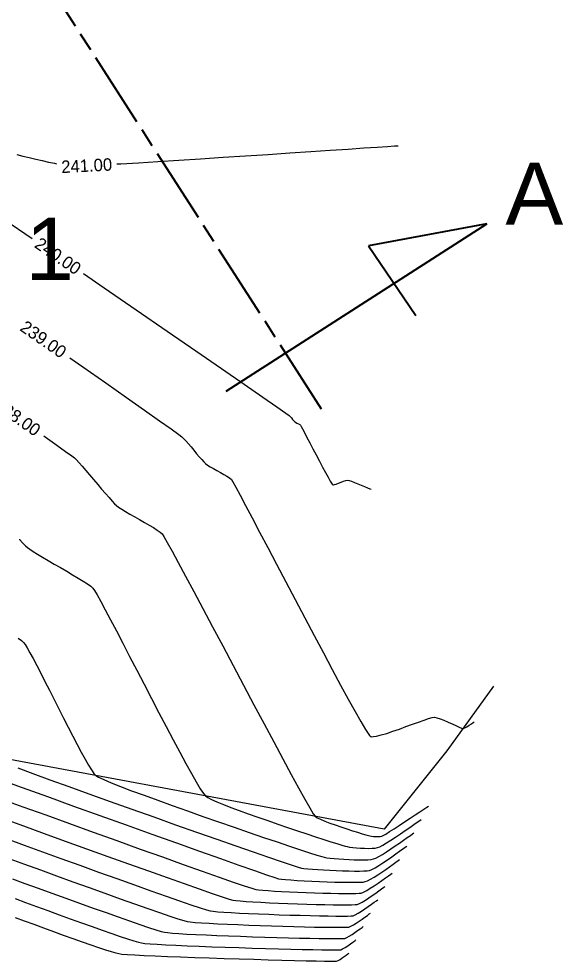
# Model space of a CAD drawing. Header units: metres. Extents: x 708931 to 723899, y 5405153 to 5413472.
# Drawn here: x 709406.3 to 709581.2, y 5411330.4 to 5411633.4 of the extents above; entities that cross this region are included whole.
import ezdxf

# ---------------------------------------------------------------- set-up
doc = ezdxf.new("R2010")
doc.units = ezdxf.units.M
doc.header["$LTSCALE"] = 12.7
doc.header["$MEASUREMENT"] = 0
doc.linetypes.add('ACAD_ISO08W100', pattern=[36, 24, -3, 6, -3])
for name, color, linetype in [('CONT-MJR1', 252, 'Continuous'), ('CONT-MNR1', 251, 'Continuous'), ('contornos2', 7, 'Continuous')]:
    doc.layers.add(name, color=color, linetype=linetype)
doc.layers.add('corte', color=214, linetype='ACAD_ISO08W100', lineweight=40)

msp = doc.modelspace()

# ---------------------------------------------------------------- linework, layer by layer
at = {"layer": 'CONT-MJR1', "flags": 128}
for points, elevation in [([(709401.47, 5411568.98), (709410.59, 5411562.75)], 240), ([(709427.08, 5411551.44), (709433.65, 5411546.93), (709444.03, 5411539.79), (709453.92, 5411532.99), (709463.12, 5411526.65), (709471.44, 5411520.9), (709478.7, 5411515.89), (709484.69, 5411511.75), (709489.22, 5411508.61), (709492.11, 5411506.61), (709493.16, 5411505.87), (709493.47, 5411505.55), (709493.86, 5411505.09), (709494.26, 5411504.61), (709494.63, 5411504.17), (709494.92, 5411503.88), (709495.23, 5411503.66), (709495.66, 5411503.42), (709496.12, 5411503.17), (709496.54, 5411502.92), (709496.83, 5411502.69), (709497.03, 5411502.35), (709497.47, 5411501.54), (709498.1, 5411500.34), (709498.88, 5411498.82), (709499.79, 5411497.06), (709500.78, 5411495.15), (709501.82, 5411493.15), (709502.86, 5411491.16), (709503.87, 5411489.25), (709504.81, 5411487.49), (709505.65, 5411485.98), (709506.34, 5411484.78), (709506.77, 5411484.09), (709507, 5411483.77), (709507.11, 5411483.66), (709507.15, 5411483.64), (709507.22, 5411483.61), (709507.39, 5411483.6), (709507.72, 5411483.63), (709508.25, 5411483.78), (709509.02, 5411484.07), (709509.83, 5411484.41), (709510.63, 5411484.74), (709511.34, 5411484.97), (709511.89, 5411485.06), (709512.39, 5411484.96), (709513.17, 5411484.71), (709514.14, 5411484.35), (709515.22, 5411483.92), (709516.33, 5411483.46), (709517.4, 5411483.01), (709518.34, 5411482.61), (709519.07, 5411482.3), (709519.53, 5411482.11)], 240), ([(709405.91, 5411392.56), (709410.74, 5411390.76), (709416.25, 5411388.75), (709422.3, 5411386.55), (709428.79, 5411384.21), (709435.58, 5411381.77), (709442.56, 5411379.28), (709449.61, 5411376.78), (709456.61, 5411374.31), (709463.42, 5411371.91), (709469.94, 5411369.62), (709476.04, 5411367.5), (709481.61, 5411365.57), (709486.51, 5411363.88), (709490.63, 5411362.47), (709493.84, 5411361.39), (709496.03, 5411360.68), (709497.08, 5411360.38), (709497.92, 5411360.25), (709499.12, 5411360.12), (709500.61, 5411359.99), (709502.33, 5411359.87), (709504.23, 5411359.75), (709506.23, 5411359.64), (709508.28, 5411359.55), (709510.32, 5411359.47), (709512.29, 5411359.42), (709514.13, 5411359.4), (709515.78, 5411359.4), (709517.17, 5411359.44), (709518.25, 5411359.52), (709518.95, 5411359.63), (709519.73, 5411359.94), (709520.76, 5411360.48), (709521.97, 5411361.21), (709523.31, 5411362.07), (709524.71, 5411363), (709526.12, 5411363.96), (709527.46, 5411364.9), (709528.67, 5411365.76), (709529.7, 5411366.5), (709530.48, 5411367.05), (709530.94, 5411367.37)], 235), ([(709403.34, 5411363.33), (709408.14, 5411361.58), (709413.18, 5411359.74), (709418.37, 5411357.86), (709423.61, 5411355.96), (709428.83, 5411354.08), (709433.94, 5411352.24), (709438.85, 5411350.49), (709443.47, 5411348.85), (709447.72, 5411347.36), (709451.51, 5411346.04), (709454.76, 5411344.93), (709457.38, 5411344.06), (709459.28, 5411343.46), (709460.38, 5411343.17), (709461.37, 5411343.04), (709462.92, 5411342.89), (709464.95, 5411342.75), (709467.41, 5411342.6), (709470.23, 5411342.46), (709473.35, 5411342.31), (709476.69, 5411342.17), (709480.21, 5411342.03), (709483.83, 5411341.9), (709487.49, 5411341.78), (709491.13, 5411341.67), (709494.68, 5411341.57), (709498.08, 5411341.48), (709501.27, 5411341.41), (709504.19, 5411341.36), (709506.76, 5411341.32), (709508.93, 5411341.31), (709510.63, 5411341.31), (709511.79, 5411341.34), (709512.36, 5411341.4), (709513.02, 5411341.66), (709513.83, 5411342.09), (709514.73, 5411342.65), (709515.69, 5411343.29), (709516.63, 5411343.95), (709517.52, 5411344.59), (709518.29, 5411345.15), (709518.9, 5411345.6), (709519.28, 5411345.86)], 230)]:
    msp.add_lwpolyline(points, dxfattribs=dict(at, elevation=elevation))
at = {"layer": 'CONT-MNR1', "flags": 128}
for points, elevation in [([(709437.73, 5411586.7), (709439.01, 5411586.77), (709444.72, 5411587.12), (709450.99, 5411587.51), (709457.69, 5411587.94), (709464.71, 5411588.39), (709471.9, 5411588.85), (709479.17, 5411589.32), (709486.37, 5411589.8), (709493.39, 5411590.26), (709500.1, 5411590.7), (709506.38, 5411591.12), (709512.11, 5411591.5), (709517.16, 5411591.84), (709521.42, 5411592.12), (709524.75, 5411592.34), (709527.03, 5411592.5), (709528.14, 5411592.57)], 241), ([(709405.67, 5411589.72), (709407.57, 5411589.23), (709409.6, 5411588.74), (709411.69, 5411588.25), (709413.78, 5411587.77), (709415.82, 5411587.32), (709417.74, 5411586.91), (709418.36, 5411586.79)], 241), ([(709422.64, 5411524.41), (709426.84, 5411521.48), (709434.18, 5411516.35), (709440.83, 5411511.68), (709446.66, 5411507.58), (709451.5, 5411504.16), (709455.21, 5411501.52), (709457.65, 5411499.78), (709458.65, 5411499.03), (709459.23, 5411498.47), (709459.94, 5411497.69), (709460.75, 5411496.76), (709461.61, 5411495.73), (709462.51, 5411494.65), (709463.4, 5411493.57), (709464.26, 5411492.55), (709465.05, 5411491.65), (709465.74, 5411490.91), (709466.29, 5411490.38), (709466.94, 5411489.9), (709467.81, 5411489.36), (709468.83, 5411488.78), (709469.94, 5411488.17), (709471.07, 5411487.55), (709472.16, 5411486.93), (709473.15, 5411486.33), (709473.98, 5411485.76), (709474.58, 5411485.24), (709475.04, 5411484.51), (709475.98, 5411482.82), (709477.37, 5411480.25), (709479.15, 5411476.93), (709481.26, 5411472.94), (709483.65, 5411468.39), (709486.29, 5411463.39), (709489.1, 5411458.03), (709492.05, 5411452.42), (709495.08, 5411446.65), (709498.14, 5411440.85), (709501.19, 5411435.09), (709504.16, 5411429.5), (709507.01, 5411424.16), (709509.69, 5411419.18), (709512.14, 5411414.67), (709514.32, 5411410.73), (709516.17, 5411407.46), (709517.65, 5411404.95), (709518.53, 5411403.57), (709518.99, 5411402.94), (709519.2, 5411402.72), (709519.27, 5411402.67), (709519.39, 5411402.63), (709519.67, 5411402.59), (709520.23, 5411402.61), (709521.2, 5411402.77), (709522.71, 5411403.14), (709524.5, 5411403.67), (709526.48, 5411404.32), (709528.57, 5411405.05), (709530.69, 5411405.82), (709532.78, 5411406.58), (709534.74, 5411407.29), (709536.5, 5411407.92), (709537.99, 5411408.41), (709539.12, 5411408.73), (709539.82, 5411408.83), (709540.63, 5411408.69), (709541.68, 5411408.34), (709542.9, 5411407.86), (709544.21, 5411407.29), (709545.51, 5411406.7), (709546.72, 5411406.15), (709547.77, 5411405.69), (709548.57, 5411405.38), (709549.04, 5411405.28), (709549.57, 5411405.44), (709550.26, 5411405.8), (709551.01, 5411406.28), (709551.72, 5411406.76), (709552.3, 5411407.17), (709552.65, 5411407.4)], 239), ([(709414.3, 5411499.3), (709414.7, 5411499.01), (709418.43, 5411496.36), (709421.32, 5411494.29), (709423.26, 5411492.87), (709424.15, 5411492.19), (709424.78, 5411491.57), (709425.62, 5411490.67), (709426.63, 5411489.53), (709427.78, 5411488.21), (709429.01, 5411486.76), (709430.3, 5411485.23), (709431.61, 5411483.69), (709432.89, 5411482.17), (709434.12, 5411480.73), (709435.25, 5411479.44), (709436.24, 5411478.33), (709437.05, 5411477.46), (709437.65, 5411476.88), (709438.35, 5411476.37), (709439.34, 5411475.73), (709440.57, 5411474.99), (709441.98, 5411474.17), (709443.5, 5411473.3), (709445.08, 5411472.41), (709446.66, 5411471.5), (709448.17, 5411470.62), (709449.55, 5411469.79), (709450.74, 5411469.02), (709451.69, 5411468.35), (709452.32, 5411467.79), (709452.87, 5411466.95), (709453.95, 5411465.07), (709455.51, 5411462.24), (709457.5, 5411458.59), (709459.85, 5411454.22), (709462.51, 5411449.25), (709465.42, 5411443.78), (709468.54, 5411437.93), (709471.79, 5411431.8), (709475.13, 5411425.5), (709478.5, 5411419.16), (709481.84, 5411412.87), (709485.1, 5411406.74), (709488.22, 5411400.9), (709491.15, 5411395.44), (709493.82, 5411390.48), (709496.19, 5411386.12), (709498.19, 5411382.49), (709499.78, 5411379.69), (709500.89, 5411377.83), (709501.46, 5411377.01), (709502.15, 5411376.56), (709503.21, 5411376.04), (709504.58, 5411375.46), (709506.19, 5411374.84), (709507.95, 5411374.21), (709509.8, 5411373.57), (709511.67, 5411372.95), (709513.48, 5411372.37), (709515.16, 5411371.85), (709516.63, 5411371.4), (709517.83, 5411371.05), (709518.67, 5411370.81), (709519.1, 5411370.7), (709519.61, 5411370.62), (709520.28, 5411370.55), (709521.02, 5411370.5), (709521.75, 5411370.47), (709522.41, 5411370.49), (709522.91, 5411370.57), (709523.34, 5411370.79), (709524.21, 5411371.31), (709525.42, 5411372.07), (709526.88, 5411373.01), (709528.53, 5411374.08), (709530.27, 5411375.21), (709532.02, 5411376.36), (709533.69, 5411377.46), (709535.2, 5411378.46), (709536.47, 5411379.3), (709537.41, 5411379.92), (709537.94, 5411380.27)], 238), ([(709406.47, 5411466.07), (709406.53, 5411466), (709407.58, 5411464.84), (709408.42, 5411463.96), (709409.02, 5411463.39), (709409.76, 5411462.84), (709410.86, 5411462.12), (709412.27, 5411461.26), (709413.91, 5411460.28), (709415.73, 5411459.22), (709417.67, 5411458.1), (709419.66, 5411456.95), (709421.65, 5411455.79), (709423.57, 5411454.66), (709425.37, 5411453.58), (709426.98, 5411452.58), (709428.34, 5411451.69), (709429.39, 5411450.94), (709430.07, 5411450.34), (709430.57, 5411449.62), (709431.42, 5411448.17), (709432.59, 5411446.06), (709434.04, 5411443.37), (709435.73, 5411440.19), (709437.62, 5411436.58), (709439.69, 5411432.62), (709441.89, 5411428.39), (709444.18, 5411423.97), (709446.54, 5411419.43), (709448.93, 5411414.84), (709451.3, 5411410.3), (709453.63, 5411405.86), (709455.87, 5411401.61), (709458, 5411397.63), (709459.97, 5411393.98), (709461.75, 5411390.76), (709463.3, 5411388.03), (709464.58, 5411385.87), (709465.57, 5411384.35), (709466.22, 5411383.56), (709466.98, 5411383.06), (709468.24, 5411382.43), (709469.94, 5411381.68), (709472.02, 5411380.82), (709474.44, 5411379.88), (709477.12, 5411378.87), (709480.02, 5411377.81), (709483.08, 5411376.72), (709486.25, 5411375.61), (709489.46, 5411374.5), (709492.66, 5411373.41), (709495.8, 5411372.35), (709498.81, 5411371.35), (709501.65, 5411370.42), (709504.25, 5411369.57), (709506.56, 5411368.83), (709508.52, 5411368.21), (709510.08, 5411367.73), (709511.18, 5411367.41), (709511.76, 5411367.26), (709512.57, 5411367.13), (709513.6, 5411367), (709514.78, 5411366.88), (709516.06, 5411366.79), (709517.37, 5411366.72), (709518.64, 5411366.69), (709519.81, 5411366.71), (709520.81, 5411366.78), (709521.59, 5411366.92), (709522.25, 5411367.2), (709523.21, 5411367.73), (709524.43, 5411368.46), (709525.82, 5411369.34), (709527.33, 5411370.33), (709528.89, 5411371.37), (709530.43, 5411372.41), (709531.89, 5411373.41), (709533.2, 5411374.32), (709534.3, 5411375.08), (709535.13, 5411375.65), (709535.61, 5411375.97)], 237), ([(709406.03, 5411434.29), (709407.12, 5411433.5), (709407.81, 5411432.9), (709408.3, 5411432.24), (709408.98, 5411431.13), (709409.85, 5411429.59), (709410.87, 5411427.69), (709412.03, 5411425.48), (709413.3, 5411423.01), (709414.66, 5411420.33), (709416.1, 5411417.5), (709417.59, 5411414.56), (709419.1, 5411411.56), (709420.62, 5411408.57), (709422.12, 5411405.62), (709423.59, 5411402.78), (709424.99, 5411400.09), (709426.32, 5411397.61), (709427.54, 5411395.39), (709428.64, 5411393.48), (709429.59, 5411391.92), (709430.38, 5411390.78), (709430.97, 5411390.11), (709431.87, 5411389.57), (709433.55, 5411388.79), (709435.94, 5411387.79), (709438.96, 5411386.6), (709442.51, 5411385.24), (709446.52, 5411383.75), (709450.91, 5411382.15), (709455.58, 5411380.46), (709460.45, 5411378.73), (709465.45, 5411376.97), (709470.48, 5411375.21), (709475.47, 5411373.48), (709480.32, 5411371.81), (709484.96, 5411370.23), (709489.31, 5411368.75), (709493.27, 5411367.42), (709496.76, 5411366.25), (709499.71, 5411365.28), (709502.03, 5411364.53), (709503.62, 5411364.04), (709504.42, 5411363.82), (709505.23, 5411363.69), (709506.32, 5411363.56), (709507.64, 5411363.43), (709509.14, 5411363.31), (709510.74, 5411363.2), (709512.41, 5411363.11), (709514.06, 5411363.05), (709515.66, 5411363.01), (709517.14, 5411363.01), (709518.44, 5411363.05), (709519.5, 5411363.14), (709520.27, 5411363.28), (709521.01, 5411363.57), (709521.99, 5411364.08), (709523.16, 5411364.77), (709524.47, 5411365.59), (709525.85, 5411366.5), (709527.26, 5411367.46), (709528.65, 5411368.41), (709529.95, 5411369.32), (709531.12, 5411370.15), (709532.1, 5411370.85), (709532.83, 5411371.37), (709533.27, 5411371.67)], 236), ([(709399.54, 5411389.09), (709407.3, 5411386.29), (709415.45, 5411383.34), (709423.85, 5411380.31), (709432.35, 5411377.25), (709440.79, 5411374.21), (709449.03, 5411371.25), (709456.92, 5411368.43), (709464.31, 5411365.79), (709471.05, 5411363.39), (709476.99, 5411361.29), (709481.98, 5411359.54), (709485.86, 5411358.19), (709488.5, 5411357.31), (709489.74, 5411356.94), (709490.66, 5411356.8), (709492.02, 5411356.67), (709493.74, 5411356.53), (709495.75, 5411356.39), (709498, 5411356.26), (709500.4, 5411356.14), (709502.88, 5411356.04), (709505.39, 5411355.94), (709507.84, 5411355.87), (709510.18, 5411355.81), (709512.32, 5411355.79), (709514.21, 5411355.79), (709515.77, 5411355.82), (709516.94, 5411355.88), (709517.63, 5411355.99), (709518.37, 5411356.27), (709519.32, 5411356.77), (709520.43, 5411357.44), (709521.66, 5411358.22), (709522.93, 5411359.07), (709524.21, 5411359.95), (709525.42, 5411360.8), (709526.53, 5411361.59), (709527.46, 5411362.26), (709528.18, 5411362.77), (709528.61, 5411363.07)], 234), ([(709400.53, 5411382.63), (709407.54, 5411380.09), (709414.91, 5411377.43), (709422.5, 5411374.69), (709430.18, 5411371.92), (709437.81, 5411369.17), (709445.27, 5411366.49), (709452.41, 5411363.94), (709459.1, 5411361.55), (709465.21, 5411359.38), (709470.61, 5411357.47), (709475.16, 5411355.88), (709478.73, 5411354.66), (709481.19, 5411353.85), (709482.4, 5411353.5), (709483.3, 5411353.37), (709484.65, 5411353.23), (709486.38, 5411353.1), (709488.43, 5411352.96), (709490.74, 5411352.83), (709493.25, 5411352.71), (709495.89, 5411352.59), (709498.61, 5411352.48), (709501.34, 5411352.38), (709504.02, 5411352.3), (709506.6, 5411352.24), (709509, 5411352.19), (709511.17, 5411352.17), (709513.05, 5411352.17), (709514.58, 5411352.2), (709515.69, 5411352.25), (709516.32, 5411352.34), (709517.08, 5411352.64), (709518.07, 5411353.17), (709519.22, 5411353.87), (709520.46, 5411354.67), (709521.73, 5411355.54), (709522.96, 5411356.4), (709524.1, 5411357.21), (709525.07, 5411357.91), (709525.82, 5411358.45), (709526.28, 5411358.77)], 233), ([(709401.51, 5411376.18), (709407.79, 5411373.9), (709414.38, 5411371.51), (709421.17, 5411369.06), (709428.03, 5411366.58), (709434.85, 5411364.12), (709441.52, 5411361.73), (709447.91, 5411359.44), (709453.9, 5411357.31), (709459.39, 5411355.37), (709464.25, 5411353.66), (709468.36, 5411352.23), (709471.61, 5411351.13), (709473.88, 5411350.39), (709475.06, 5411350.06), (709476, 5411349.92), (709477.44, 5411349.78), (709479.3, 5411349.64), (709481.52, 5411349.5), (709484.03, 5411349.37), (709486.79, 5411349.23), (709489.71, 5411349.1), (709492.74, 5411348.98), (709495.81, 5411348.87), (709498.87, 5411348.78), (709501.84, 5411348.69), (709504.66, 5411348.63), (709507.28, 5411348.58), (709509.62, 5411348.55), (709511.63, 5411348.55), (709513.24, 5411348.57), (709514.38, 5411348.62), (709515, 5411348.69), (709515.71, 5411348.97), (709516.61, 5411349.45), (709517.64, 5411350.07), (709518.75, 5411350.79), (709519.88, 5411351.56), (709520.98, 5411352.34), (709521.99, 5411353.06), (709522.86, 5411353.69), (709523.53, 5411354.18), (709523.95, 5411354.47)], 232), ([(709402.49, 5411369.73), (709408.03, 5411367.71), (709413.84, 5411365.6), (709419.82, 5411363.43), (709425.87, 5411361.25), (709431.88, 5411359.08), (709437.76, 5411356.97), (709443.4, 5411354.96), (709448.71, 5411353.07), (709453.57, 5411351.35), (709457.89, 5411349.84), (709461.57, 5411348.58), (709464.5, 5411347.59), (709466.58, 5411346.93), (709467.72, 5411346.61), (709468.69, 5411346.48), (709470.19, 5411346.34), (709472.15, 5411346.2), (709474.5, 5411346.05), (709477.18, 5411345.91), (709480.13, 5411345.77), (709483.29, 5411345.63), (709486.58, 5411345.5), (709489.95, 5411345.38), (709493.32, 5411345.27), (709496.65, 5411345.17), (709499.86, 5411345.08), (709502.89, 5411345.01), (709505.67, 5411344.96), (709508.15, 5411344.93), (709510.25, 5411344.92), (709511.91, 5411344.94), (709513.08, 5411344.98), (709513.68, 5411345.05), (709514.42, 5411345.34), (709515.34, 5411345.84), (709516.38, 5411346.48), (709517.48, 5411347.21), (709518.57, 5411347.97), (709519.59, 5411348.71), (709520.48, 5411349.35), (709521.18, 5411349.86), (709521.61, 5411350.16)], 231), ([(709404.18, 5411356.94), (709408.25, 5411355.45), (709412.52, 5411353.89), (709416.91, 5411352.29), (709421.35, 5411350.67), (709425.78, 5411349.08), (709430.11, 5411347.52), (709434.29, 5411346.03), (709438.23, 5411344.64), (709441.87, 5411343.36), (709445.14, 5411342.23), (709447.96, 5411341.28), (709450.26, 5411340.53), (709451.98, 5411340), (709453.04, 5411339.73), (709454.05, 5411339.6), (709455.63, 5411339.45), (709457.73, 5411339.31), (709460.27, 5411339.16), (709463.19, 5411339.01), (709466.44, 5411338.86), (709469.95, 5411338.71), (709473.65, 5411338.57), (709477.49, 5411338.43), (709481.39, 5411338.3), (709485.3, 5411338.18), (709489.16, 5411338.07), (709492.9, 5411337.97), (709496.46, 5411337.88), (709499.78, 5411337.81), (709502.79, 5411337.75), (709505.43, 5411337.71), (709507.64, 5411337.69), (709509.35, 5411337.69), (709510.51, 5411337.71), (709511.05, 5411337.75), (709511.68, 5411338.01), (709512.48, 5411338.46), (709513.37, 5411339.02), (709514.29, 5411339.65), (709515.17, 5411340.28), (709515.95, 5411340.85), (709516.57, 5411341.29), (709516.95, 5411341.56)], 229), ([(709405.07, 5411350.55), (709408.42, 5411349.31), (709411.93, 5411348.02), (709415.54, 5411346.7), (709419.19, 5411345.37), (709422.82, 5411344.06), (709426.39, 5411342.78), (709429.84, 5411341.55), (709433.1, 5411340.4), (709436.13, 5411339.35), (709438.86, 5411338.41), (709441.23, 5411337.62), (709443.2, 5411336.99), (709444.71, 5411336.54), (709445.7, 5411336.29), (709446.75, 5411336.15), (709448.45, 5411336.01), (709450.74, 5411335.86), (709453.53, 5411335.7), (709456.75, 5411335.55), (709460.34, 5411335.39), (709464.23, 5411335.23), (709468.34, 5411335.08), (709472.6, 5411334.93), (709476.94, 5411334.79), (709481.29, 5411334.66), (709485.58, 5411334.53), (709489.74, 5411334.42), (709493.7, 5411334.32), (709497.38, 5411334.23), (709500.71, 5411334.16), (709503.63, 5411334.11), (709506.07, 5411334.08), (709507.94, 5411334.06), (709509.18, 5411334.07), (709509.73, 5411334.11), (709510.34, 5411334.37), (709511.12, 5411334.81), (709511.98, 5411335.38), (709512.84, 5411335.98), (709513.62, 5411336.54), (709514.24, 5411336.99), (709514.62, 5411337.26)], 228), ([(709405.14, 5411344.48), (709408.02, 5411343.41), (709411.05, 5411342.29), (709414.19, 5411341.14), (709417.37, 5411339.98), (709420.54, 5411338.84), (709423.63, 5411337.73), (709426.59, 5411336.68), (709429.36, 5411335.72), (709431.89, 5411334.85), (709434.11, 5411334.11), (709435.96, 5411333.51), (709437.4, 5411333.09), (709438.36, 5411332.85), (709439.38, 5411332.72), (709441.15, 5411332.59), (709443.58, 5411332.44), (709446.58, 5411332.29), (709450.09, 5411332.13), (709454.01, 5411331.96), (709458.27, 5411331.8), (709462.79, 5411331.63), (709467.49, 5411331.47), (709472.28, 5411331.32), (709477.09, 5411331.17), (709481.83, 5411331.03), (709486.43, 5411330.9), (709490.81, 5411330.78), (709494.88, 5411330.67), (709498.57, 5411330.59), (709501.79, 5411330.52), (709504.47, 5411330.47), (709506.51, 5411330.44), (709507.86, 5411330.44), (709508.41, 5411330.46), (709508.9, 5411330.67), (709509.52, 5411331.02), (709510.2, 5411331.47), (709510.88, 5411331.94), (709511.5, 5411332.39), (709511.99, 5411332.75), (709512.29, 5411332.96)], 227)]:
    msp.add_lwpolyline(points, dxfattribs=dict(at, elevation=elevation))
at = {"layer": 'contornos2', "color": 30}
msp.add_lwpolyline([(709558.83, 5411418.79), (709543.78, 5411398.01), (709523.74, 5411372.87), (709368.13, 5411401.78), (709344.17, 5411432.82), (709314.59, 5411470.47), (709290.93, 5411494.96), (709264.6, 5411520.17), (709304.87, 5411579.71), (709347.88, 5411625.3), (709352.31, 5411630.02), (709359.47, 5411647.9)], dxfattribs=at)
at = {"layer": 'corte', "color": 6, "ltscale": 0.08}
msp.add_line((709503.51, 5411507.93), (709048.78, 5412216.13), dxfattribs=at)
msp.add_line((709503.51, 5411507.93), (709048.78, 5412216.13), dxfattribs=at)
at = {"layer": 'corte', "color": 6}
msp.add_lwpolyline([(709472.86, 5411513.65), (709556.69, 5411567.47), (709518.68, 5411560.38), (709533.9, 5411537.96)], dxfattribs=at)

# ---------------------------------------------------------------- texts
at = {"layer": 'CONT-MJR1', "insert": (709418.84, 5411557.1, 240), "char_height": 4, "attachment_point": 5, "rotation": 325.5686}
msp.add_mtext('{240.00}', dxfattribs=at)
at = {"layer": 'CONT-MNR1', "char_height": 4, "attachment_point": 5}
for s, insert, rotation in [('{241.00}', (709428.08, 5411586.15, 241), 2.9449), ('{239.00}', (709414.16, 5411530.32, 239), 325.1748), ('{238.00}', (709405.86, 5411505.26, 238), 324.8017)]:
    msp.add_mtext(s, dxfattribs=dict(at, insert=insert, rotation=rotation))
at = {"layer": 'corte', "char_height": 20, "width": 758.2044, "attachment_point": 1}
for s, insert in [('{\\fArial|b0|i0|c0|p34;A}', (709562.64, 5411587.14)), ('{\\fArial|b0|i0|c0|p34;1}', (709408.41, 5411569.4))]:
    msp.add_mtext(s, dxfattribs=dict(at, insert=insert))

doc.saveas('drawing.dxf')
